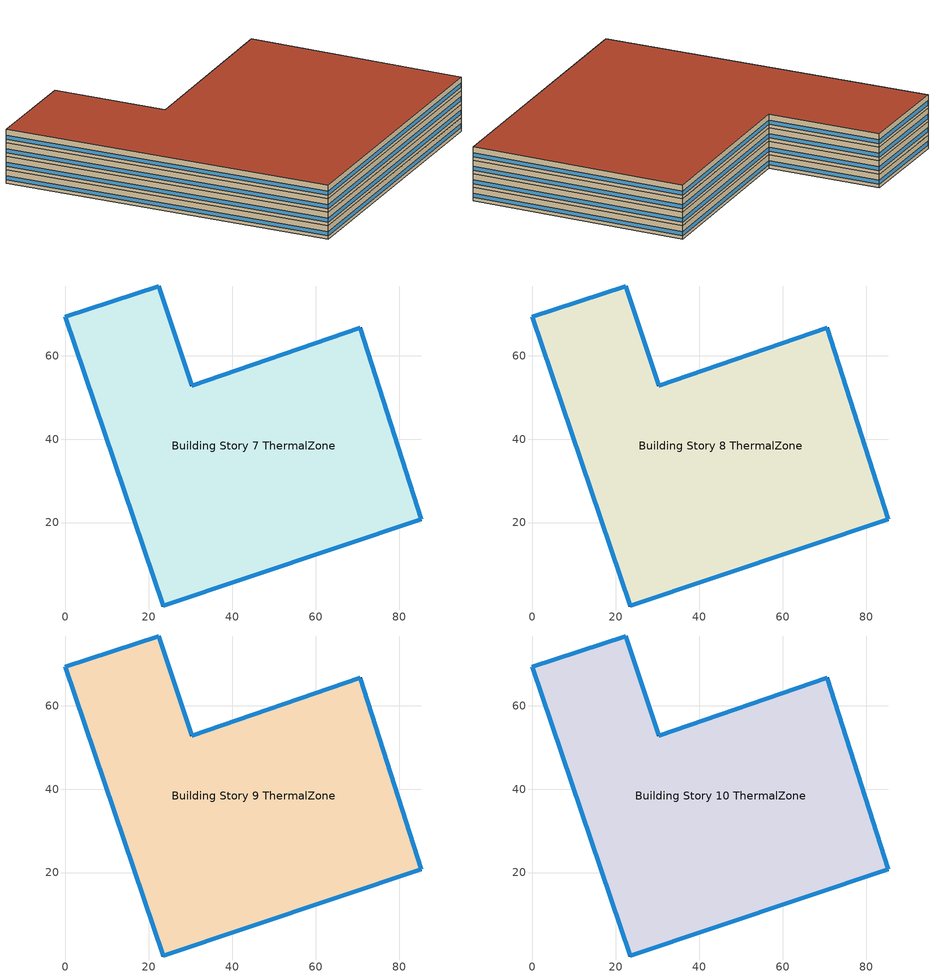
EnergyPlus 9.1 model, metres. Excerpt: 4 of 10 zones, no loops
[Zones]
Building Story 7 ThermalZone
 floor adiabatic (Typical Interior Floor): 23.47,0 0,69.39 22.4,76.73 30.28,52.85 70.74,66.68 85.29,20.82 z18
 wall outside (Typical Insulated Steel Framed Exterior Wall R-11.9): 0,69.39 23.47,0 85.29,20.82 70.74,66.68 30.28,52.85 22.4,76.73 0,69.39 z18:21
 window (U 0.57 SHGC 0.49 Dbl Blue 6mm/6mm Air): 0.01,69.36 23.46,0.02 / 22.38,76.72 0.02,69.4 / 30.27,52.87 22.41,76.7 / 70.72,66.67 30.3,52.86 / 85.29,20.85 70.75,66.65 / 23.49,0.01 85.27,20.82 z18.76:19.66
 ceiling adiabatic (Typical Interior Ceiling): 85.29,20.82 70.74,66.68 30.28,52.85 22.4,76.73 0,69.39 23.47,0 z21
Building Story 8 ThermalZone
 floor adiabatic (Typical Insulated Carpeted 6in Slab Floor): 23.47,0 0,69.39 22.4,76.73 30.28,52.85 70.74,66.68 85.29,20.82 z21
 wall outside (Typical Insulated Steel Framed Exterior Wall R-11.9): 0,69.39 23.47,0 85.29,20.82 70.74,66.68 30.28,52.85 22.4,76.73 0,69.39 z21:24
 window (U 0.57 SHGC 0.49 Dbl Blue 6mm/6mm Air): 0.01,69.36 23.46,0.02 / 22.38,76.72 0.02,69.4 / 30.27,52.87 22.41,76.7 / 70.72,66.67 30.3,52.86 / 85.29,20.85 70.75,66.65 / 23.49,0.01 85.27,20.82 z21.76:22.66
 ceiling adiabatic (Typical IEAD Roof R-15.87): 85.29,20.82 70.74,66.68 30.28,52.85 22.4,76.73 0,69.39 23.47,0 z24
Building Story 9 ThermalZone
 floor adiabatic (Typical Interior Floor): 23.47,0 0,69.39 22.4,76.73 30.28,52.85 70.74,66.68 85.29,20.82 z24
 wall outside (Typical Insulated Steel Framed Exterior Wall R-11.9): 0,69.39 23.47,0 85.29,20.82 70.74,66.68 30.28,52.85 22.4,76.73 0,69.39 z24:27
 window (U 0.57 SHGC 0.49 Dbl Blue 6mm/6mm Air): 0.01,69.36 23.46,0.02 / 22.38,76.72 0.02,69.4 / 30.27,52.87 22.41,76.7 / 70.72,66.67 30.3,52.86 / 85.29,20.85 70.75,66.65 / 23.49,0.01 85.27,20.82 z24.76:25.66
 ceiling adiabatic (Typical Interior Ceiling): 85.29,20.82 70.74,66.68 30.28,52.85 22.4,76.73 0,69.39 23.47,0 z27
Building Story 10 ThermalZone
 floor adiabatic (Typical Insulated Carpeted 6in Slab Floor): 23.47,0 0,69.39 22.4,76.73 30.28,52.85 70.74,66.68 85.29,20.82 z27
 wall outside (Typical Insulated Steel Framed Exterior Wall R-11.9): 0,69.39 23.47,0 85.29,20.82 70.74,66.68 30.28,52.85 22.4,76.73 0,69.39 z27:30
 window (U 0.57 SHGC 0.49 Dbl Blue 6mm/6mm Air): 0.01,69.36 23.46,0.02 / 22.38,76.72 0.02,69.4 / 30.27,52.87 22.41,76.7 / 70.72,66.67 30.3,52.86 / 85.29,20.85 70.75,66.65 / 23.49,0.01 85.27,20.82 z27.76:28.66
 roof outside (Typical IEAD Roof R-15.87): 85.29,20.82 70.74,66.68 30.28,52.85 22.4,76.73 0,69.39 23.47,0 z30
shading: 85.29,20.82 70.74,66.68 30.28,52.85 22.4,76.73 0,69.39 23.47,0 z18
[Building]
Hospital 1: Terrain=City
[Site:Location]
Buffalo Niagara Intl Ap_NY_USA: Latitude {deg}=42.8153; Longitude {deg}=-78.8508; Time Zone {hr}=-5; Elevation {m}=215
[Site:GroundTemperature:BuildingSurface]
19.69, 19.64, 19.84, 20.08, 20.32, 21.37, 21.66, 21.71, 21.65, 20.55, 20.21, 19.87
[Site:WaterMainsTemperature]
Calculation Method=Correlation; Annual Average Outdoor Air Temperature {C}=8.96667; Maximum Difference In Monthly Average Outdoor Air Temperatures {deltaC}=26.2
[SizingPeriod:DesignDay] Day of Month=21; Dry-Bulb Temperature Range Modifier Type=DefaultMultipliers; Humidity Condition Type=Wetbulb; Barometric Pressure {Pa}=98769; Rain Indicator=No; Snow Indicator=No; Daylight Saving Time Indicator=No
Name | Month | Day Type | Maximum Dry-Bulb Temperature {C} | Daily Dry-Bulb Temperature Range {deltaC} | Wetbulb or DewPoint at Maximum Dry-Bulb {C} | Wind Speed {m/s} | Wind Direction {deg} | Solar Model Indicator | ASHRAE Clear Sky Optical Depth for Beam Irradiance (taub) | ASHRAE Clear Sky Optical Depth for Diffuse Irradiance (taud) | Sky Clearness
Buffalo Niagara Intl Ap Ann Clg .4% Condns DB=>MWB | 7 | SummerDesignDay | 30.3 | 9.3 | 21.8 | 5.7 | 240 | ASHRAETau | 0.462 | 2.001
Buffalo Niagara Intl Ap Ann Clg .4% Condns WB=>MDB | 7 | SummerDesignDay | 27.8 | 9.3 | 23.8 | 5.7 | 240 | ASHRAETau | 0.462 | 2.001
Buffalo Niagara Intl Ap Ann Htg 99.6% Condns DB | 1 | WinterDesignDay | -16.3 | 0 | -16.3 | 5.1 | 270 | ASHRAEClearSky |  |  | 0
[Material] Thermal Absorptance=0.9
Name | Roughness | Thickness {m} | Conductivity {W/m-K} | Density {kg/m3} | Specific Heat {J/kg-K} | Solar Absorptance | Visible Absorptance
100mm Normalweight concrete floor | MediumRough | 0.1016 | 2.31045 | 2322 | 832.557 | 0 | 0
25mm Stucco | Smooth | 0.0254 | 0.72 | 1856 | 840 | 0.7 | 0.7
5/8 in. Gypsum Board | MediumSmooth | 0.0159 | 0.16 | 800 | 1090 | 0.7 | 0.7
6 in. Normalweight Concrete Floor | MediumRough | 0.1524 | 2.31 | 2322 | 832 | 0.7 | 0.7
Metal Roof Surface | Smooth | 0.0008 | 45.28 | 7824 | 500 | 0.7 | 0.7
Roof Membrane | VeryRough | 0.0095 | 0.16 | 1121.29 | 1460 | 0.7 | 0.7
[Material:NoMass] Roughness=Smooth; Thermal Absorptance=0.9; Solar Absorptance=0.7
Name | Thermal Resistance {m2-K/W} | Visible Absorptance
CP02 CARPET PAD; Typical Carpet Pad | 0.21648 | 0.8
Typical Insulation R-14.76 | 2.59864 | 0.7
Typical Insulation R-9.73 | 1.71283 | 0.7
[WindowMaterial:Gas]
AIR 6MM: Gas Type=Air; Thickness {m}=0.0063
[WindowMaterial:Glazing] Optical Data Type=SpectralAverage; Thickness {m}=0.006; Infrared Transmittance at Normal Incidence=0; Front Side Infrared Hemispherical Emissivity=0.84; Back Side Infrared Hemispherical Emissivity=0.84; Conductivity {W/m-K}=0.9; Dirt Correction Factor for Solar and Visible Transmittance=1; Solar Diffusing=No
Name | Solar Transmittance at Normal Incidence | Front Side Solar Reflectance at Normal Incidence | Back Side Solar Reflectance at Normal Incidence | Visible Transmittance at Normal Incidence | Front Side Visible Reflectance at Normal Incidence | Back Side Visible Reflectance at Normal Incidence
BLUE 6MM | 0.48 | 0.05 | 0.05 | 0.57 | 0.06 | 0.06
CLEAR 6MM | 0.775 | 0.071 | 0.071 | 0.881 | 0.08 | 0.08
[Construction]
Typical IEAD Roof R-15.87: Roof Membrane, Typical Insulation R-14.76, Metal Roof Surface
Typical Insulated Carpeted 6in Slab Floor: 6 in. Normalweight Concrete Floor, Typical Carpet Pad
Typical Insulated Steel Framed Exterior Wall R-11.9: 25mm Stucco, 5/8 in. Gypsum Board, Typical Insulation R-9.73, 5/8 in. Gypsum Board
Typical Interior Ceiling: CP02 CARPET PAD, 100mm Normalweight concrete floor
Typical Interior Floor: 100mm Normalweight concrete floor, CP02 CARPET PAD
U 0.57 SHGC 0.49 Dbl Blue 6mm/6mm Air: BLUE 6MM, AIR 6MM, CLEAR 6MM
[Zone]
Building Story 10 ThermalZone; Building Story 7 ThermalZone; Building Story 8 ThermalZone; Building Story 9 ThermalZone
[Exterior:Lights] Control Option=AstronomicalClock
Name | Schedule | Design Level {W}
Building Facades | Schedule Ruleset 1 | 1947.27
Main Entries | Always On Discrete | 967.68
Other Doors | Always On Discrete | 1674.09
Parking Areas and Drives | Always On Discrete | 122472
[EnergyManagementSystem:Program]
SYS1ZoneVAVOptimumStartProg0: IF DaylightSavings==0 && DayOfWeek>1 && Hour==5 && OAT<23.9 && OAT>1.7; SET SYS1ZoneVAVClgSch0 = 29.4; SET SYS1ZoneVAVHtgSch0 = 15.6; ELSEIF DaylightSavings==0 && DayOfWeek==1 && Hour==7 && OAT<23.9 && OAT>1.7; SET SYS1ZoneVAVClgSch0 = 29.4; SET SYS1ZoneVAVHtgSch0 = 15.6; ELSEIF DaylightSavings==1 && DayOfWeek>1 && Hour==4 && OAT<23.9 && OAT>1.7; SET SYS1ZoneVAVClgSch0 = 29.4; SET SYS1ZoneVAVHtgSch0 = 15.6; ELSEIF DaylightSavings==1 && DayOfWeek==1 && Hour==6 && OAT<23.9 && OAT>1.7; SET SYS1ZoneVAVClgSch0 = 29.4; SET SYS1ZoneVAVHtgSch0 = 15.6; ELSE; SET SYS1ZoneVAVClgSch0 = NULL; SET SYS1ZoneVAVHtgSch0 = NULL; ENDIF
[EnergyManagementSystem:ProgramCallingManager]
SYS1ZoneVAV1OptimumStartCallingManager0: BeginTimestepBeforePredictor; SYS1ZoneVAV1OptimumStartProg0
SYS1ZoneVAV2OptimumStartCallingManager0: BeginTimestepBeforePredictor; SYS1ZoneVAV2OptimumStartProg0
SYS1ZoneVAV3OptimumStartCallingManager0: BeginTimestepBeforePredictor; SYS1ZoneVAV3OptimumStartProg0
SYS1ZoneVAV4OptimumStartCallingManager0: BeginTimestepBeforePredictor; SYS1ZoneVAV4OptimumStartProg0
SYS1ZoneVAV5OptimumStartCallingManager0: BeginTimestepBeforePredictor; SYS1ZoneVAV5OptimumStartProg0
SYS1ZoneVAV6OptimumStartCallingManager0: BeginTimestepBeforePredictor; SYS1ZoneVAV6OptimumStartProg0
SYS1ZoneVAV7OptimumStartCallingManager0: BeginTimestepBeforePredictor; SYS1ZoneVAV7OptimumStartProg0
SYS1ZoneVAV8OptimumStartCallingManager0: BeginTimestepBeforePredictor; SYS1ZoneVAV8OptimumStartProg0
SYS1ZoneVAV9OptimumStartCallingManager0: BeginTimestepBeforePredictor; SYS1ZoneVAV9OptimumStartProg0
SYS1ZoneVAVOptimumStartCallingManager0: BeginTimestepBeforePredictor; SYS1ZoneVAVOptimumStartProg0
[Schedule:Day:Interval]
Schedule Day 25: No, 06:00, 0, 24:00, 1
[Schedule:Week:Daily]
Schedule Ruleset 1 Week Rule - Jan1-Dec31: Schedule Day 25, Schedule Day 25, Schedule Day 25, Schedule Day 25, Schedule Day 25, Schedule Day 25, Schedule Day 25, Schedule Day 25, Schedule Day 25, Schedule Day 25, Schedule Day 25, Schedule Day 25
[Schedule:Year]
Schedule Ruleset 1: Schedule Ruleset 1 Week Rule - Jan1-Dec31, 1, 1, 12, 31
[Schedule:Constant]
Always On Discrete: Hourly Value=1
